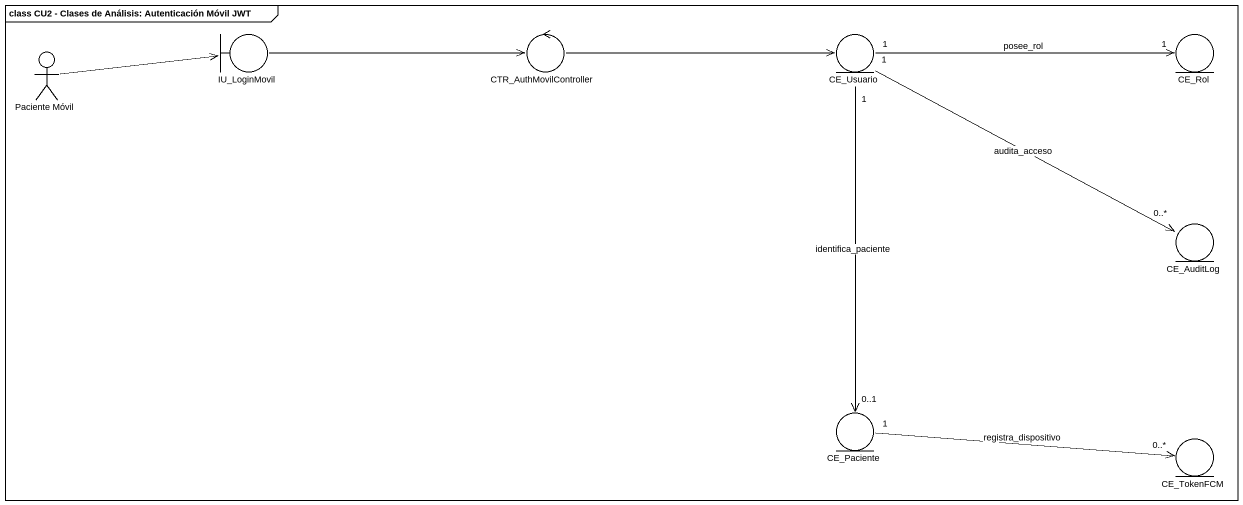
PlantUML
@startuml
mainframe class CU2 - Clases de Análisis: Autenticación Móvil JWT
actor "Paciente Móvil" as Paciente_Móvil
boundary IU_LoginMovil
control CTR_AuthMovilController
entity CE_Usuario
entity CE_Rol
entity CE_AuditLog
entity CE_Paciente
entity CE_TokenFCM
Paciente_Móvil -right-> IU_LoginMovil
IU_LoginMovil -right-> CTR_AuthMovilController
CTR_AuthMovilController -right-> CE_Usuario
CE_Usuario "1" -right-> "1" CE_Rol : posee_rol
CE_Usuario "1" -right-> "0..*" CE_AuditLog : audita_acceso
CE_Usuario "1" --> "0..1" CE_Paciente : identifica_paciente
CE_Paciente "1" -right-> "0..*" CE_TokenFCM : registra_dispositivo
@enduml
